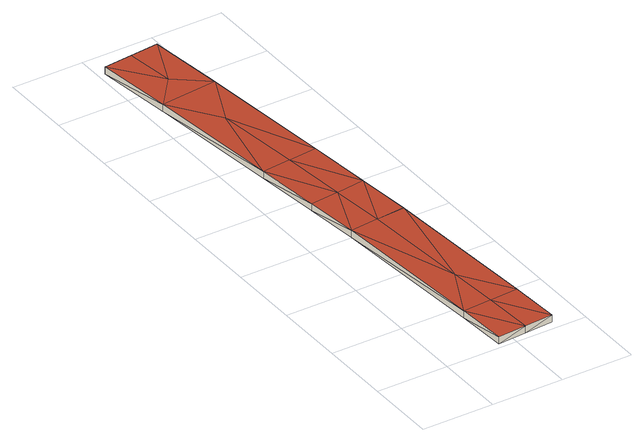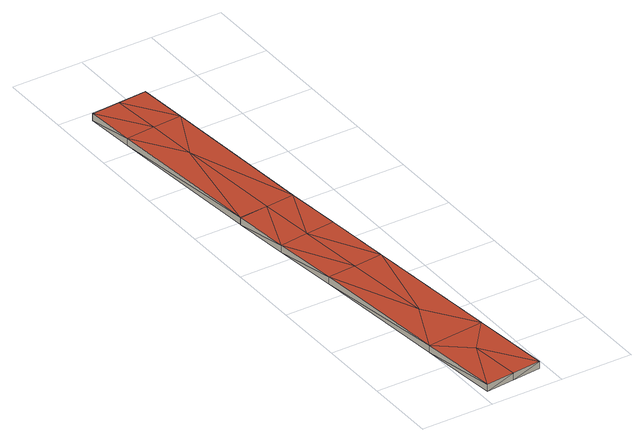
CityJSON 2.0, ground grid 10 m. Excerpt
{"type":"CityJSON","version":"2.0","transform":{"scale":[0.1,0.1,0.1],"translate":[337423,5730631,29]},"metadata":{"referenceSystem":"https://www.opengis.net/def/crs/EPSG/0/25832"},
"CityObjects":{
"building1":{"type":"Building","attributes":{"Geometrietyp2DReferenz":"2000","Gemeindeschluessel":"05170012","function":"53001_1800","roofType":"9999","measuredHeight":1},"geometry":[{"type":"Solid","lod":"2","boundaries":[[[[0,1,2]],[[3,4,5]],[[4,0,5]],[[6,7,3]],[[7,4,3]],[[8,9,6]],[[9,7,6]],[[10,11,8]],[[11,9,8]],[[12,13,10]],[[13,11,10]],[[14,15,12]],[[15,13,12]],[[16,17,14]],[[17,15,14]],[[18,19,16]],[[19,17,16]],[[20,21,18]],[[21,19,18]],[[22,23,20]],[[23,21,20]],[[24,25,22]],[[25,23,22]],[[26,27,24]],[[27,25,24]],[[28,29,26]],[[29,27,26]],[[30,31,28]],[[31,29,28]],[[32,33,30]],[[33,31,30]],[[2,1,32]],[[1,33,32]],[[5,0,2]],[[4,7,34]],[[34,7,9]],[[34,9,11]],[[34,11,13]],[[27,29,31]],[[27,31,35]],[[35,31,36]],[[36,31,33]],[[33,1,37]],[[37,1,0]],[[37,0,38]],[[38,0,39]],[[39,0,4]],[[39,4,13]],[[13,4,34]],[[39,13,15]],[[39,15,38]],[[38,15,17]],[[38,17,37]],[[37,17,40]],[[40,17,19]],[[40,19,21]],[[40,21,36]],[[36,21,23]],[[36,23,35]],[[35,23,25]],[[35,25,27]],[[40,36,33]],[[40,33,37]],[[3,41,6]],[[41,8,6]],[[41,10,8]],[[41,12,10]],[[26,30,28]],[[26,42,30]],[[42,43,30]],[[43,32,30]],[[32,44,2]],[[44,5,2]],[[44,45,5]],[[45,46,5]],[[46,3,5]],[[46,12,3]],[[12,41,3]],[[46,14,12]],[[46,45,14]],[[45,16,14]],[[45,44,16]],[[44,47,16]],[[47,18,16]],[[47,20,18]],[[47,43,20]],[[43,22,20]],[[43,42,22]],[[42,24,22]],[[42,26,24]],[[47,32,43]],[[47,44,32]]]],"semantics":{"surfaces":[{"type":"WallSurface"},{"type":"GroundSurface"},{"type":"RoofSurface"}],"values":[[0,0,0,0,0,0,0,0,0,0,0,0,0,0,0,0,0,0,0,0,0,0,0,0,0,0,0,0,0,0,0,0,0,0,1,1,1,1,1,1,1,1,1,1,1,1,1,1,1,1,1,1,1,1,1,1,1,1,1,1,1,1,1,2,2,2,2,2,2,2,2,2,2,2,2,2,2,2,2,2,2,2,2,2,2,2,2,2,2,2,2,2]]}}]}
},
"vertices":[
[41,465,4],[50,374,4],[50,374,14],[21,656,13],[21,656,3],[41,465,14],[9,765,12],[9,765,2],[49,769,12],[49,769,2],[89,773,12],[89,773,2],[101,664,13],[101,664,3],[121,473,14],[121,473,4],[130,383,14],[130,383,4],[138,306,14],[138,306,4],[138,305,14],[138,305,4],[155,83,13],[155,83,3],[160,13,12],[160,13,2],[120,10,12],[120,10,2],[80,7,12],[80,7,2],[75,77,13],[75,77,3],[58,298,14],[58,298,4],[57,700,3],[115,80,3],[110,150,3],[90,378,4],[81,469,4],[68,590,3],[98,302,4],[57,700,13],[115,80,13],[110,150,13],[90,378,14],[81,469,14],[68,590,13],[98,302,14]
]}
